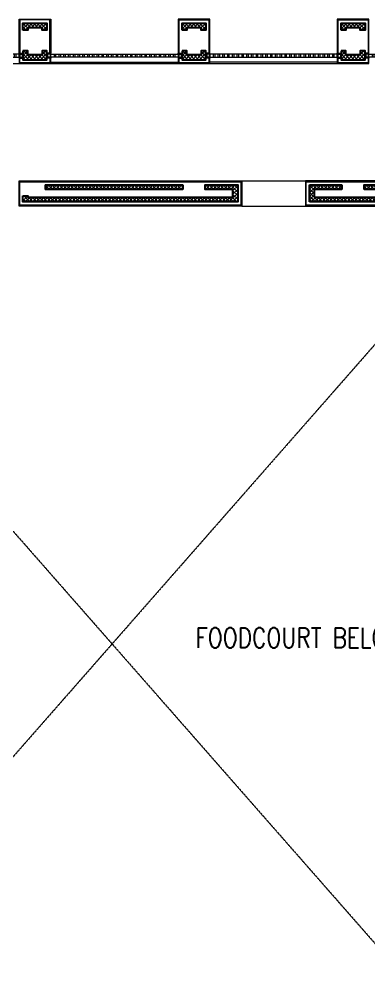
# Model space of a CAD drawing. Header units: inches. Extents: x 342932 to 557958, y 80625 to 242727.
# Drawn here: x 387382 to 398382, y 144757 to 174627 of the extents above; entities that cross this region are included whole.
import ezdxf

# ---------------------------------------------------------------- set-up
doc = ezdxf.new("R2010")
doc.units = ezdxf.units.IN
doc.header["$MEASUREMENT"] = 0
doc.linetypes.add('First Floor$0$HIDDEN', pattern=[0.375, 0.25, -0.125])
for name, color, linetype, lineweight in [('First Floor$0$A-G2-G-Building-Elements-Hidden', 251, 'First Floor$0$HIDDEN', 15), ('First Floor$0$A-G250-G-Walls-Low-Level', 251, 'Continuous', 15), ('First Floor$0$A-G250-M-Walls-Blockwork', 7, 'Continuous', 25), ('First Floor$0$A-G250-M-Walls-Louvred', 251, 'Continuous', 9), ('First Floor$0$A-G252-H-Internal-Walls', 251, 'Continuous', 9), ('First Floor$0$A-G312-M-Wall-Cladding-Panel', 7, 'Continuous', 9), ('First Floor$0$A-G321-M-Window', 251, 'Continuous', 9), ('First Floor$0$Z-Z000-S-General-Notes-250', 251, 'Continuous', 30)]:
    doc.layers.add(name, color=color, linetype=linetype, lineweight=lineweight)
doc.styles.add('First Floor$0$Annotation-RomanS', font='romans.shx', dxfattribs={"width": 0.8})
pattern_1 = [(45, (361382.11, 239676.52), (-56.1266, 56.1266), []), (135, (361382.11, 239676.52), (-56.1266, -56.1266), [])]

# ---------------------------------------------------------------- blocks, each defined once
blk = doc.blocks.new('First Floor$0$w-Louvere-01')
for p, q in [((0, 125), (-125, 125)), ((-125, 125), (-125, -25)), ((0, 100), (-100, 100)), ((-100, 100), (-100, 0)), ((0, 0), (-100, 0)), ((-25, 100), (-25, 0)), ((0, 100), (0, 125)), ((0, 0), (0, -25)), ((100, 100), (100, 0)), ((150, 100), (150, 0)), ((250, 100), (250, 0)), ((300, 100), (300, 0)), ((400, 100), (400, 0)), ((450, 100), (450, 0)), ((550, 100), (550, 0)), ((600, 100), (600, 0)), ((700, 100), (700, 0)), ((750, 100), (750, 0)), ((850, 100), (850, 0)), ((900, 100), (900, 0)), ((1000, 100), (1000, 0)), ((1050, 100), (1050, 0)), ((1150, 100), (1150, 0)), ((1200, 100), (1200, 0)), ((1300, 100), (1300, 0)), ((1350, 100), (1350, 0)), ((1450, 100), (1450, 0)), ((1500, 100), (1500, 0)), ((1600, 100), (1600, 0)), ((1650, 100), (1650, 0)), ((1750, 100), (1750, 0)), ((1800, 100), (1800, 0)), ((1900, 100), (1900, 0)), ((1950, 100), (1950, 0)), ((2050, 100), (2050, 0)), ((2100, 100), (2100, 0)), ((2200, 100), (2200, 0)), ((2250, 100), (2250, 0)), ((2350, 100), (2350, 0)), ((2400, 100), (2400, 0)), ((2500, 100), (2500, 0)), ((2550, 100), (2550, 0)), ((2650, 100), (2650, 0)), ((2700, 100), (2700, 0)), ((2800, 100), (2800, 0)), ((2850, 100), (2850, 0)), ((2950, 100), (2950, 0)), ((3000, 100), (3000, 0)), ((3100, 100), (3100, 0)), ((3150, 100), (3150, 0)), ((3250, 100), (3250, 0)), ((3300, 100), (3300, 0)), ((3400, 100), (3400, 0)), ((3450, 100), (3450, 0)), ((3550, 100), (3550, 0)), ((3600, 100), (3600, 0)), ((3700, 100), (3700, 0)), ((3750, 100), (3750, 0)), ((3850, 100), (3850, 0)), ((3900, 100), (3900, 0)), ((4000, 125), (4125, 125)), ((4000, 100), (4000, 125)), ((4000, 100), (4100, 100)), ((4000, 0), (4100, 0)), ((4000, 0), (4000, -25)), ((4025, 100), (4025, 0)), ((4100, 100), (4100, 0)), ((4125, 125), (4125, -25)), ((0, -25), (-125, -25)), ((4000, -25), (4125, -25))]:
    blk.add_line(p, q)
blk.add_lwpolyline([(0, 100), (4000, 100), (4000, 0), (0, 0)], close=True)

msp = doc.modelspace()

# ---------------------------------------------------------------- hatches: boundary and pattern name
at = {"layer": 'First Floor$0$A-G252-H-Internal-Walls'}
h = msp.add_hatch(dxfattribs=at)
h.set_pattern_fill('ANSI37', color=256, scale=25, style=0)
h.set_pattern_definition([(315, (301382.11, 108176.52), (-56.1266, -56.1266), []), (225, (301382.11, 108176.52), (-56.1266, 56.1266), [])])
h.paths.add_polyline_path([(387507.1, 174276.6), (387507.1, 174501.5), (388257.1, 174501.5), (388257.1, 174276.6), (388107.1, 174276.6), (388107.1, 174351.5), (387657.1, 174351.5), (387657.1, 174276.6)])
h = msp.add_hatch(dxfattribs=at)
h.set_pattern_fill('ANSI37', color=256, scale=25, style=0)
h.set_pattern_definition([(315, (306382.11, 108176.52), (-56.1266, -56.1266), []), (225, (306382.11, 108176.52), (-56.1266, 56.1266), [])])
h.paths.add_polyline_path([(392507.1, 174276.6), (392507.1, 174501.5), (393257.1, 174501.5), (393257.1, 174276.6), (393107.1, 174276.6), (393107.1, 174351.5), (392657.1, 174351.5), (392657.1, 174276.6)])
h = msp.add_hatch(dxfattribs=at)
h.set_pattern_fill('ANSI37', color=256, scale=25, style=0)
h.set_pattern_definition([(315, (311382.11, 108176.52), (-56.1266, -56.1266), []), (225, (311382.11, 108176.52), (-56.1266, 56.1266), [])])
h.paths.add_polyline_path([(397507.1, 174276.6), (397507.1, 174501.5), (398257.1, 174501.5), (398257.1, 174276.6), (398107.1, 174276.6), (398107.1, 174351.5), (397657.1, 174351.5), (397657.1, 174276.6)])
h = msp.add_hatch(dxfattribs=at)
h.set_pattern_fill('ANSI37', color=256, scale=25, style=0)
h.set_pattern_definition([(45, (301382.11, 239676.52), (-56.1266, 56.1266), []), (135, (301382.11, 239676.52), (-56.1266, -56.1266), [])])
h.paths.add_polyline_path([(387507.1, 173626.7), (387507.1, 173351.5), (388257.1, 173351.5), (388257.1, 173626.7), (388107.1, 173626.7), (388107.1, 173501.5), (387657.1, 173501.5), (387657.1, 173626.7)])
h = msp.add_hatch(dxfattribs=at)
h.set_pattern_fill('ANSI37', color=256, scale=25, style=0)
h.set_pattern_definition([(45, (306382.11, 239676.52), (-56.1266, 56.1266), []), (135, (306382.11, 239676.52), (-56.1266, -56.1266), [])])
h.paths.add_polyline_path([(392507.1, 173626.7), (392507.1, 173351.5), (393257.1, 173351.5), (393257.1, 173626.7), (393107.1, 173626.7), (393107.1, 173501.5), (392657.1, 173501.5), (392657.1, 173626.7)])
h = msp.add_hatch(dxfattribs=at)
h.set_pattern_fill('ANSI37', color=256, scale=25, style=0)
h.set_pattern_definition([(45, (311382.11, 239676.52), (-56.1266, 56.1266), []), (135, (311382.11, 239676.52), (-56.1266, -56.1266), [])])
h.paths.add_polyline_path([(397507.1, 173626.7), (397507.1, 173351.5), (398257.1, 173351.5), (398257.1, 173626.7), (398107.1, 173626.7), (398107.1, 173501.5), (397657.1, 173501.5), (397657.1, 173626.7)])
h = msp.add_hatch(dxfattribs=at)
h.set_pattern_fill('ANSI37', color=256, scale=25, style=0)
h.set_pattern_definition(pattern_1)
h.paths.add_polyline_path([(394107.4, 169036.5), (387657.1, 169036.5), (387657.1, 169076.5), (387507.1, 169076.5), (387507.1, 168886.5), (394257.4, 168886.5), (394257.4, 169426.5), (393232.1, 169426.5), (393232.1, 169276.5), (394107.4, 169276.5)])
h = msp.add_hatch(dxfattribs=at)
h.set_pattern_fill('ANSI37', color=256, scale=25, style=0)
h.set_pattern_definition(pattern_1)
h.paths.add_polyline_path([(392532.1, 169276.5), (392532.1, 169426.5), (388207.1, 169426.5), (388207.1, 169276.5)])
h = msp.add_hatch(dxfattribs=at)
h.set_pattern_fill('ANSI37', color=256, scale=25, style=0)
h.set_pattern_definition(pattern_1)
h.paths.add_polyline_path([(402707.1, 169036.5), (396657.4, 169036.5), (396657.4, 169276.5), (397532.1, 169276.5), (397532.1, 169426.5), (396507.4, 169426.5), (396507.4, 168886.5), (402507.1, 168886.5), (402507.1, 165566.5), (410467.1, 165566.5), (410467.1, 166436.5), (410649.6, 166436.5), (410649.6, 166636.5), (410467.1, 166636.5), (410467.1, 169336.5), (410649.6, 169336.5), (410649.6, 169536.5), (410382.1, 169536.5), (410382.1, 169076.5), (410267.1, 169076.5), (410267.1, 165766.5), (402707.1, 165766.5)])
h = msp.add_hatch(dxfattribs=at)
h.set_pattern_fill('ANSI37', color=256, scale=25, style=0)
h.set_pattern_definition(pattern_1)
h.paths.add_polyline_path([(402507.1, 169276.5), (402507.1, 169426.5), (398232.1, 169426.5), (398232.1, 169276.5)])

# ---------------------------------------------------------------- linework, layer by layer
at = {"layer": 'First Floor$0$A-G2-G-Building-Elements-Hidden'}
for p, q in [((378234.4, 168751.5), (412382.1, 129909.8)), ((402382.1, 168751.5), (384267.6, 148147))]:
    msp.add_line(p, q, dxfattribs=at)
at = {"layer": 'First Floor$0$A-G250-G-Walls-Low-Level'}
for p, q in [((394382.4, 169551.5, 0), (396382.4, 169551.5, 0)), ((394382.4, 168751.5, 0), (396382.4, 168751.5, 0))]:
    msp.add_line(p, q, dxfattribs=at)
at = {"layer": 'First Floor$0$A-G250-M-Walls-Blockwork'}
for p, q in [((388207.1, 169426.5, 0), (388207.1, 169276.5, 0)), ((388207.1, 169426.5, 0), (392532.1, 169426.5, 0)), ((392532.1, 169426.5, 0), (392532.1, 169276.5, 0)), ((396507.4, 168886.5, 0), (396507.4, 169426.5, 0)), ((396507.4, 169426.5, 0), (397532.1, 169426.5, 0)), ((397532.1, 169426.5, 0), (397532.1, 169276.5, 0)), ((392532.1, 169276.5, 0), (388207.1, 169276.5, 0)), ((397532.1, 169276.5, 0), (396657.4, 169276.5, 0)), ((396657.4, 169276.5, 0), (396657.4, 169036.5, 0)), ((402507.1, 168886.5, 0), (396507.4, 168886.5, 0)), ((396657.4, 169036.5, 0), (402707.1, 169036.5, 0))]:
    msp.add_line(p, q, dxfattribs=at)
for points in [[(387507.1, 174276.6), (387507.1, 174501.5), (388257.1, 174501.5), (388257.1, 174276.6), (388107.1, 174276.6), (388107.1, 174351.5), (387657.1, 174351.5), (387657.1, 174276.6)], [(392507.1, 174276.6), (392507.1, 174501.5), (393257.1, 174501.5), (393257.1, 174276.6), (393107.1, 174276.6), (393107.1, 174351.5), (392657.1, 174351.5), (392657.1, 174276.6)], [(397507.1, 174276.6), (397507.1, 174501.5), (398257.1, 174501.5), (398257.1, 174276.6), (398107.1, 174276.6), (398107.1, 174351.5), (397657.1, 174351.5), (397657.1, 174276.6)], [(387507.1, 173626.7), (387507.1, 173351.5), (388257.1, 173351.5), (388257.1, 173626.7), (388107.1, 173626.7), (388107.1, 173501.5), (387657.1, 173501.5), (387657.1, 173626.7)], [(392507.1, 173626.7), (392507.1, 173351.5), (393257.1, 173351.5), (393257.1, 173626.7), (393107.1, 173626.7), (393107.1, 173501.5), (392657.1, 173501.5), (392657.1, 173626.7)], [(397507.1, 173626.7), (397507.1, 173351.5), (398257.1, 173351.5), (398257.1, 173626.7), (398107.1, 173626.7), (398107.1, 173501.5), (397657.1, 173501.5), (397657.1, 173626.7)]]:
    msp.add_lwpolyline(points, close=True, dxfattribs=at)
at = {"layer": 'First Floor$0$A-G250-M-Walls-Blockwork', "elevation": 0}
msp.add_lwpolyline([(387507.1, 169076.5), (387657.1, 169076.5), (387657.1, 169036.5), (394107.4, 169036.5), (394107.4, 169276.5), (393232.1, 169276.5), (393232.1, 169426.5), (394257.4, 169426.5), (394257.4, 168886.5), (387507.1, 168886.5), (387507.1, 169076.5)], dxfattribs=at)
msp.add_lwpolyline([(398232.1, 169276.5), (398232.1, 169426.5), (402507.1, 169426.5), (402507.1, 169276.5)], close=True, dxfattribs=at)
at = {"layer": 'First Floor$0$A-G312-M-Wall-Cladding-Panel'}
for p, q in [((387382.1, 169551.5, 0), (394382.4, 169551.5, 0)), ((387382.1, 168751.5, 0), (387382.1, 169551.5, 0)), ((387412.1, 169521.5, 0), (394352.4, 169521.5, 0)), ((387412.1, 168781.5, 0), (387412.1, 169521.5, 0)), ((394352.4, 169521.5, 0), (394352.4, 168781.5, 0)), ((394382.4, 169551.5, 0), (394382.4, 168751.5, 0)), ((410382.1, 169551.5, 0), (396382.4, 169551.5, 0)), ((396382.4, 169551.5, 0), (396382.4, 168751.5, 0)), ((396412.4, 168781.5, 0), (396412.4, 169521.5, 0)), ((396412.4, 169521.5, 0), (410382.1, 169521.5, 0)), ((394352.4, 168781.5, 0), (387412.1, 168781.5, 0)), ((402412.1, 168781.5, 0), (396412.4, 168781.5, 0)), ((394382.4, 168751.5, 0), (387382.1, 168751.5, 0)), ((396382.4, 168751.5, 0), (402382.1, 168751.5, 0))]:
    msp.add_line(p, q, dxfattribs=at)
for points in [[(388352.1, 173551.5), (388352.1, 174596.5), (387412.1, 174596.5), (387412.1, 173551.5), (387382.1, 173551.5), (387382.1, 174626.5), (388382.1, 174626.5), (388382.1, 173551.5), (388352.1, 173551.5)], [(393352.1, 173551.5), (393382.1, 173551.5), (393382.1, 174626.5), (392382.1, 174626.5), (392382.1, 173551.5), (392412.1, 173551.5), (392412.1, 174596.5), (393352.1, 174596.5), (393352.1, 173551.5)], [(398382.1, 173551.5), (398382.1, 174626.5), (397382.1, 174626.5), (397382.1, 173551.5), (397412.1, 173551.5), (397412.1, 174596.5), (398352.1, 174596.5), (398352.1, 173551.5), (398382.1, 173551.5)], [(388352.1, 173401.5), (388352.1, 173256.5), (387412.1, 173256.5), (387412.1, 173401.5), (387382.1, 173401.5), (387382.1, 173226.5), (388382.1, 173226.5), (388382.1, 173401.5), (388352.1, 173401.5)], [(393352.1, 173401.5), (393352.1, 173256.5), (392412.1, 173256.5), (392412.1, 173401.5), (392382.1, 173401.5), (392382.1, 173226.5), (393382.1, 173226.5), (393382.1, 173401.5), (393352.1, 173401.5)], [(398352.1, 173401.5), (398352.1, 173256.5), (397412.1, 173256.5), (397412.1, 173401.5), (397382.1, 173401.5), (397382.1, 173226.5), (398382.1, 173226.5), (398382.1, 173401.5), (398352.1, 173401.5)]]:
    msp.add_lwpolyline(points, dxfattribs=at)
at = {"layer": 'First Floor$0$A-G321-M-Window'}
for p, q in [((388382.1, 173276.5), (392382.1, 173276.5)), ((397382.1, 173276.5), (393382.1, 173276.5)), ((383382.1, 173226.5), (387382.1, 173226.5)), ((388382.1, 173226.5), (392382.1, 173226.5)), ((393382.1, 173226.5), (397382.1, 173226.5))]:
    msp.add_line(p, q, dxfattribs=at)

# ---------------------------------------------------------------- block references
at = {"layer": 'First Floor$0$A-G250-M-Walls-Louvred', "xscale": -1}
for p in [(387382.1, 173426.5), (397382.1, 173426.5)]:
    msp.add_blockref('First Floor$0$w-Louvere-01', p, dxfattribs=at)
at = {"layer": 'First Floor$0$A-G250-M-Walls-Louvred'}
for p in [(388382.1, 173426.5), (398382.1, 173426.5)]:
    msp.add_blockref('First Floor$0$w-Louvere-01', p, dxfattribs=at)

# ---------------------------------------------------------------- texts
at = {"layer": 'First Floor$0$Z-Z000-S-General-Notes-250', "insert": (392927.7, 155524), "char_height": 625, "attachment_point": 1, "style": 'First Floor$0$Annotation-RomanS'}
msp.add_mtext('FOODCOURT BELOW', dxfattribs=at)

doc.saveas('drawing.dxf')
